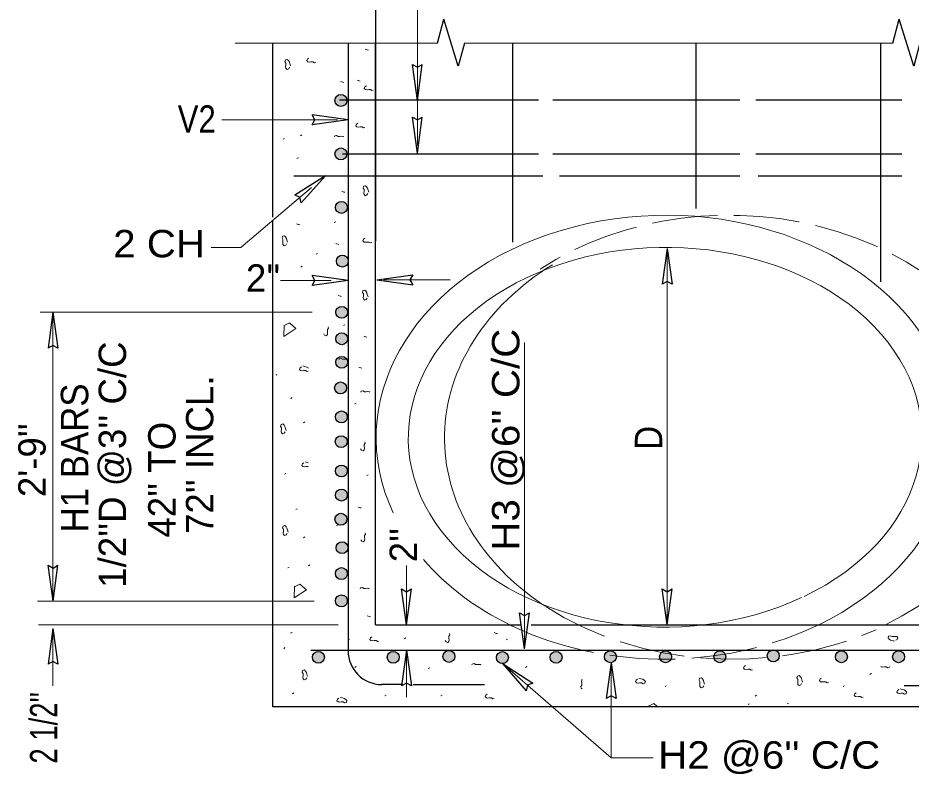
# Model space of a CAD drawing. Extents: x 83 to 453, y 268 to 558.
# Drawn here: x 132.99 to 175.38, y 310.26 to 346.15 of the extents above; entities that cross this region are included whole.
import ezdxf

# ---------------------------------------------------------------- set-up
doc = ezdxf.new("R2010")
doc.units = 0
doc.header["$LTSCALE"] = 0.52
doc.linetypes.add('LONG_DASHED', pattern=[7.5, 6, -1.5])
doc.layers.add('1', color=7, linetype='Continuous', lineweight=25)

msp = doc.modelspace()

# ---------------------------------------------------------------- hatches: boundary and pattern name
at = {"layer": '1'}
for points in [[(148.0388, 342.2293, 1), (148.6047, 342.2293, 1)], [(148.0388, 339.692, 1), (148.6047, 339.692, 1)], [(148.0661, 337.1547, 1), (148.6319, 337.1547, 1)], [(148.107, 334.6037, 1), (148.6728, 334.6037, 1)], [(148.0797, 332.1755, 1), (148.6456, 332.1755, 1)], [(148.0797, 330.9205, 1), (148.6456, 330.9205, 1)], [(148.0797, 329.8018, 1), (148.6456, 329.8018, 1)], [(148.0252, 328.5877, 1), (148.5911, 328.5877, 1)], [(148.0661, 327.2099, 1), (148.6319, 327.2099, 1)], [(148.0525, 326.0367, 1), (148.6183, 326.0367, 1)], [(148.0661, 324.6453, 1), (148.6319, 324.6453, 1)], [(148.0661, 323.4995, 1), (148.6319, 323.4995, 1)], [(148.0388, 322.3536, 1), (148.6047, 322.3536, 1)], [(148.0934, 321.0031, 1), (148.6593, 321.0031, 1)], [(148.0661, 319.7753, 1), (148.6319, 319.7753, 1)], [(148.0661, 318.4794, 1), (148.6319, 318.4794, 1)], [(147.5368, 315.8013, 1), (146.9709, 315.8013, 1)], [(150.5215, 315.8013, 1), (151.0873, 315.8013, 1)], [(153.1663, 315.8422, 1), (153.7322, 315.8422, 1)], [(155.7022, 315.7877, 1), (156.268, 315.7877, 1)], [(158.2516, 315.8013, 1), (158.8174, 315.8013, 1)], [(160.8282, 315.8286, 1), (161.3941, 315.8286, 1)], [(163.4459, 315.8286, 1), (164.0118, 315.8286, 1)], [(166.0226, 315.8286, 1), (166.5884, 315.8286, 1)], [(168.5583, 315.8695, 1), (169.1242, 315.8695, 1)], [(171.7908, 315.8286, 1), (172.3567, 315.8286, 1)], [(175.0726, 315.8286, 1), (174.5067, 315.8286, 1)]]:
    msp.add_hatch(color=256, dxfattribs=at).paths.add_polyline_path(points)

# ---------------------------------------------------------------- linework, layer by layer
for p, q in [((149.9594, 353.6092), (149.9594, 335.5478)), ((152.9015, 344.9548), (153.204, 346.0885)), ((174.5135, 344.9548), (174.816, 346.0885)), ((145.0896, 336.6959), (145.0896, 344.9548)), ((148.6613, 344.9213), (148.6613, 316.1103)), ((149.9594, 317.3438), (149.9594, 344.9548)), ((156.4627, 344.9548), (156.4627, 335.4982)), ((165.1739, 344.9548), (165.1739, 337.1062)), ((173.9342, 344.9548), (173.9342, 333.6187)), ((151.9518, 342.2314), (151.7178, 343.9344)), ((151.9518, 342.2314), (152.1858, 343.9344)), ((148.2585, 342.2527), (157.7017, 342.2527)), ((158.387, 342.2527), (167.2541, 342.2527)), ((168.008, 342.2527), (174.9476, 342.2527)), ((148.661, 341.3088), (146.958, 341.5428)), ((148.661, 341.3088), (146.958, 341.0748)), ((151.9518, 339.7314), (151.7178, 341.4344)), ((151.9518, 339.7314), (152.1858, 341.4344)), ((148.3924, 339.7003), (157.7017, 339.7003)), ((158.387, 339.7003), (167.2541, 339.7003)), ((168.008, 339.7003), (174.9476, 339.7003)), ((146.0896, 338.6593), (157.9073, 338.6593)), ((147.5867, 338.6488), (146.1289, 337.7379)), ((147.5867, 338.6488), (146.4286, 337.3786)), ((158.6954, 338.6593), (167.2486, 338.6593)), ((168.1206, 338.6593), (174.9476, 338.6593)), ((145.0896, 313.4438), (145.0896, 336.5049)), ((163.8067, 335.2071), (163.5727, 333.5041)), ((163.8067, 335.2071), (164.0408, 333.5041)), ((148.661, 333.6842), (146.958, 333.9182)), ((148.661, 333.6842), (146.958, 333.4502)), ((150.0289, 333.716), (151.7319, 333.95)), ((150.0289, 333.716), (151.7319, 333.482)), ((134.6573, 332.1757), (134.4232, 330.4727)), ((134.6573, 332.1757), (134.8912, 330.4727)), ((134.6589, 318.4656), (134.4249, 320.1686)), ((134.6589, 318.4656), (134.8929, 320.1686)), ((151.4373, 317.3442), (151.2033, 319.0472)), ((151.4373, 317.3442), (151.6713, 319.0472)), ((163.8084, 317.3442), (163.5744, 319.0472)), ((163.8084, 317.3442), (164.0424, 319.0472)), ((157.0374, 316.2112), (156.8034, 317.9142)), ((157.0374, 316.2112), (157.2714, 317.9142)), ((134.6573, 317.1761), (134.4232, 315.4731)), ((134.6573, 317.1761), (134.8912, 315.4731)), ((149.9594, 317.3438), (156.8447, 317.3438)), ((157.3462, 317.3438), (157.635, 317.3438)), ((157.635, 317.3438), (180.3761, 317.3438)), ((146.8896, 316.1438), (183.9124, 316.1438)), ((151.4357, 316.1435), (151.2017, 314.4405)), ((151.4357, 316.1435), (151.6697, 314.4405)), ((155.9893, 315.5084), (157.4281, 314.5677)), ((155.9893, 315.5084), (157.121, 314.2144)), ((161.1437, 315.5439), (160.9098, 313.8409)), ((161.1437, 315.5439), (161.3777, 313.8409)), ((151.1754, 314.5103), (150.2506, 314.5103)), ((151.7446, 314.5103), (155.1385, 314.5103)), ((175.0607, 314.4685), (180.0904, 314.4685))]:
    msp.add_line(p, q, dxfattribs=at)
at = {"layer": '1', "lineweight": 13}
for p, q in [((152.9015, 344.9548), (143.2963, 344.9548)), ((154.1873, 344.9548), (166.101, 344.9548)), ((174.5135, 344.9548), (164.9083, 344.9548)), ((142.6738, 341.308), (148.1665, 341.308)), ((163.8076, 335.2074), (163.8076, 317.3438)), ((147.8578, 333.6833), (145.4484, 333.6833)), ((153.5062, 333.7168), (150.3636, 333.7168)), ((146.9624, 332.176), (134.0437, 332.176)), ((134.6581, 318.4652), (134.6581, 332.176)), ((157.0366, 330.7474), (157.0366, 316.2108)), ((151.4365, 320.1548), (151.4365, 317.4944)), ((147.0484, 318.4652), (133.9296, 318.4652)), ((148.1896, 317.3438), (133.9676, 317.3438)), ((134.6581, 314.4432), (134.6581, 317.1764)), ((151.4365, 316.1438), (151.4365, 313.9175)), ((161.1446, 311.0275), (161.1446, 315.5442)), ((162.9141, 313.5043), (162.9136, 313.4812))]:
    msp.add_line(p, q, dxfattribs=at)
for points in [[(151.9533, 340.0885), (151.9533, 358.6589), (153.0402, 358.6589)], [(149.4742, 344.6624), (149.5736, 344.6293), (149.6243, 344.6167)], [(147.1245, 344.0367), (147.0629, 344.0213), (146.9965, 344.0654), (146.9084, 344.0653), (146.8311, 344.0545), (146.7539, 344.0654), (146.699, 344.1206), (146.732, 344.1979), (146.7979, 344.2418)], [(145.9308, 343.8697), (145.8979, 343.969), (145.8758, 344.0571), (145.8318, 344.1235), (145.7767, 344.1784), (145.6882, 344.1565), (145.6663, 344.0682), (145.7103, 344.002), (145.7104, 343.914), (145.6993, 343.8364), (145.7103, 343.7595), (145.7657, 343.7041), (145.8429, 343.7372), (145.8868, 343.8036)], [(148.3063, 343.1262), (148.4057, 343.0931), (148.4564, 343.0804)], [(149.0923, 343.197), (149.1917, 343.1639), (149.2425, 343.1513)], [(149.8559, 342.7181), (149.7943, 342.7027), (149.7279, 342.7467), (149.6398, 342.7467), (149.5625, 342.7358), (149.4853, 342.7467), (149.4304, 342.8019), (149.4634, 342.8793), (149.5293, 342.9232)], [(149.4542, 340.9425), (149.3926, 340.9271), (149.3262, 340.9712), (149.2381, 340.9711), (149.1608, 340.9602), (149.0836, 340.9712), (149.0287, 341.0263), (149.0617, 341.1037), (149.1276, 341.1476)], [(145.5832, 340.3924), (145.6483, 340.431), (145.6513, 340.4309)], [(146.3967, 340.5553), (146.4617, 340.5938), (146.4647, 340.5938)], [(148.0201, 340.5093), (148.0297, 340.5473), (148.1177, 340.5694), (148.1842, 340.5253), (148.2722, 340.5254), (148.3495, 340.5362), (148.4267, 340.5253), (148.4426, 340.5093)], [(146.234, 339.47), (146.2991, 339.5086), (146.302, 339.5085)], [(146.9194, 338.103), (143.5717, 335.2541), (142.1693, 335.2541)], [(148.3605, 337.9169), (148.4599, 337.8838), (148.5107, 337.8712)], [(149.6414, 337.8756), (149.6085, 337.9749), (149.5864, 338.063), (149.5424, 338.1294), (149.4872, 338.1843), (149.3988, 338.1624), (149.3769, 338.0741), (149.4209, 338.0079), (149.421, 337.9199), (149.4099, 337.8423), (149.4209, 337.7654), (149.4762, 337.71), (149.5535, 337.7432), (149.5974, 337.8095)], [(146.2074, 336.3815), (146.3068, 336.3484), (146.3576, 336.3357)], [(148.0075, 336.4312), (148.0726, 336.4698), (148.0755, 336.4697)], [(145.7914, 335.497), (145.7585, 335.5963), (145.7364, 335.6844), (145.6924, 335.7508), (145.6372, 335.8057), (145.5488, 335.7838), (145.5269, 335.6955), (145.5709, 335.6293), (145.571, 335.5413), (145.5599, 335.4638), (145.5709, 335.3868), (145.6262, 335.3314), (145.7035, 335.3646), (145.7474, 335.4309)], [(148.0764, 335.4409), (148.1758, 335.4078), (148.2266, 335.3952)], [(149.789, 335.4818), (149.7274, 335.4664), (149.661, 335.5105), (149.5729, 335.5104), (149.4956, 335.4996), (149.4184, 335.5105), (149.3635, 335.5657), (149.3965, 335.643), (149.4624, 335.6869)], [(147.1486, 334.9303), (147.2137, 334.9689), (147.2166, 334.9688)], [(146.422, 334.3244), (146.4871, 334.363), (146.49, 334.3629)], [(149.6079, 332.9174), (149.575, 333.0168), (149.5529, 333.1048), (149.5089, 333.1712), (149.4537, 333.2262), (149.3653, 333.2043), (149.3434, 333.1159), (149.3874, 333.0498), (149.3875, 332.9617), (149.3764, 332.8842), (149.3874, 332.8073), (149.4427, 332.7518), (149.52, 332.785), (149.5639, 332.8513)], [(148.1978, 332.979), (148.2972, 332.9459), (148.348, 332.9332)], [(145.6224, 331.5718), (145.6116, 331.0312), (146.1851, 331.4062), (145.8761, 331.6709), (145.6556, 331.5607)], [(148.4412, 331.5477), (148.5063, 331.5863), (148.5093, 331.5862)], [(147.7104, 331.4859), (147.7258, 331.4243), (147.6817, 331.3579), (147.6818, 331.2698), (147.6927, 331.1925), (147.6817, 331.1153), (147.6266, 331.0604), (147.5493, 331.0934), (147.5053, 331.1593)], [(149.4044, 331.0415), (149.5038, 331.0084), (149.5546, 330.9957)], [(148.237, 329.9281), (148.2466, 329.9661), (148.3346, 329.9882), (148.4011, 329.9441), (148.4891, 329.9442), (148.5664, 329.955), (148.6436, 329.9441), (148.6595, 329.9281)], [(146.7759, 329.3846), (146.7143, 329.3692), (146.6479, 329.4133), (146.5598, 329.4132), (146.4825, 329.4023), (146.4053, 329.4133), (146.3504, 329.4684), (146.3834, 329.5457), (146.4493, 329.5897)], [(146.5155, 329.6337), (146.6149, 329.6007), (146.703, 329.5788), (146.7694, 329.5347), (146.7759, 329.5283)], [(149.1701, 329.5675), (149.2695, 329.5344), (149.3202, 329.5217)], [(145.2552, 329.1872), (145.2744, 329.2197), (145.2744, 329.2212)], [(145.9527, 328.0694), (145.9911, 328.1347), (145.9913, 328.1377)], [(149.2748, 328.387), (149.2844, 328.425), (149.3724, 328.4471), (149.4389, 328.403), (149.5269, 328.4031), (149.6043, 328.4139), (149.6814, 328.403), (149.6973, 328.387)], [(148.9783, 327.8243), (149.0434, 327.8628), (149.0463, 327.8628)], [(145.7217, 326.5662), (145.6887, 326.6655), (145.6667, 326.7536), (145.6227, 326.82), (145.5675, 326.8749), (145.4791, 326.853), (145.4572, 326.7647), (145.5012, 326.6985), (145.5012, 326.6105), (145.4902, 326.5329), (145.5012, 326.456), (145.5565, 326.4006), (145.6337, 326.4337), (145.6777, 326.5001)], [(146.5431, 326.9318), (146.6082, 326.9704), (146.6111, 326.9703)], [(149.4607, 326.0242), (149.4762, 325.9626), (149.4321, 325.8962), (149.4322, 325.8081), (149.443, 325.7308), (149.4321, 325.6536), (149.3769, 325.5987), (149.2996, 325.6317), (149.2557, 325.6976)], [(146.7759, 324.8462), (146.7582, 324.8579), (146.6701, 324.8578), (146.5927, 324.847), (146.5156, 324.8579), (146.4607, 324.9131), (146.4937, 324.9904), (146.5596, 325.0343)], [(146.6257, 325.0784), (146.7252, 325.0453), (146.7759, 325.0327)], [(145.6375, 324.4935), (145.7026, 324.5321), (145.7055, 324.532)], [(149.5555, 324.4303), (149.6206, 324.4688), (149.6235, 324.4688)], [(146.1797, 322.8113), (146.2448, 322.8499), (146.2477, 322.8498)], [(149.1366, 322.9343), (149.236, 322.9013), (149.2867, 322.8886)], [(145.818, 321.7452), (145.7846, 321.8445), (145.7627, 321.9327), (145.7186, 321.9989), (145.6635, 322.0541), (145.5754, 322.032), (145.553, 321.9437), (145.5971, 321.8774), (145.5971, 321.7895), (145.5862, 321.7121), (145.5973, 321.635), (145.6525, 321.5799), (145.7296, 321.6129), (145.7739, 321.6789)], [(148.1159, 322.0517), (148.181, 322.0902), (148.1839, 322.0902)], [(146.5431, 321.4783), (146.6082, 321.5168), (146.6111, 321.5168)], [(149.4767, 321.7101), (149.4922, 321.6485), (149.4481, 321.5821), (149.4482, 321.494), (149.459, 321.4167), (149.4481, 321.3395), (149.3929, 321.2846), (149.3156, 321.3176), (149.2717, 321.3835)], [(145.8002, 320.0439), (145.8653, 320.0825), (145.8682, 320.0824)], [(146.7853, 320.1452), (146.8504, 320.1837), (146.8533, 320.1837)], [(146.1216, 319.1702), (146.1107, 318.6297), (146.6842, 319.0047), (146.3752, 319.2693), (146.1547, 319.1592)], [(149.2413, 319.0548), (149.2509, 319.0927), (149.3389, 319.1148), (149.4054, 319.0707), (149.4934, 319.0708), (149.5708, 319.0817), (149.6479, 319.0707), (149.6638, 319.0548)], [(149.5718, 317.7753), (149.6712, 317.7423), (149.722, 317.7296)], [(145.9337, 316.945), (145.9988, 316.9837), (146.0017, 316.9836)], [(150.1179, 316.5643), (150.0563, 316.5488), (149.9899, 316.5929), (149.9018, 316.5928), (149.8245, 316.582), (149.7473, 316.5929), (149.6924, 316.6481), (149.7254, 316.7254), (149.7913, 316.7693)], [(151.3312, 316.6797), (151.3963, 316.7183), (151.3992, 316.7182)], [(153.4772, 316.926), (153.4926, 316.8644), (153.4485, 316.798), (153.4486, 316.7099), (153.4594, 316.6326), (153.4485, 316.5554), (153.3933, 316.5005), (153.316, 316.5335), (153.2721, 316.5994)], [(155.5978, 316.9712), (155.6972, 316.9382), (155.748, 316.9255)], [(174.5956, 316.5636), (174.4963, 316.5967), (174.4081, 316.6186), (174.3417, 316.6626), (174.2866, 316.7179), (174.3088, 316.8061), (174.3967, 316.8282), (174.4632, 316.7841), (174.5512, 316.7842), (174.6286, 316.795), (174.7057, 316.7841), (174.7607, 316.7289), (174.7277, 316.6516), (174.6618, 316.6077)], [(145.6573, 316.2679), (145.6189, 316.2028), (145.6188, 316.1999)], [(148.6582, 316.6254), (148.7233, 316.664), (148.7262, 316.6639)], [(156.1573, 316.6254), (156.2224, 316.664), (156.2253, 316.6639)], [(154.5432, 315.4399), (154.5528, 315.4779), (154.6407, 315.5), (154.7072, 315.4559), (154.7952, 315.456), (154.8726, 315.4668), (154.9497, 315.4559), (154.9657, 315.4399)], [(155.9897, 315.5093), (161.1446, 311.0275), (163.1446, 311.0275)], [(167.8498, 315.2077), (167.7882, 315.1923), (167.7217, 315.2363), (167.6337, 315.2362), (167.5563, 315.2254), (167.4792, 315.2363), (167.4243, 315.2915), (167.4572, 315.3688), (167.5232, 315.4128)], [(146.7447, 314.8932), (146.7117, 314.9924), (146.6895, 315.0807), (146.6456, 315.1467), (146.5902, 315.2022), (146.5022, 315.1799), (146.4801, 315.0916), (146.5241, 315.0252), (146.5241, 314.9373), (146.5131, 314.8599), (146.5241, 314.783), (146.5793, 314.7277), (146.6565, 314.7608), (146.7007, 314.8269)], [(148.9835, 315.3231), (149.0486, 315.3617), (149.0515, 315.3616)], [(152.47, 315.2688), (152.5351, 315.3074), (152.538, 315.3073)], [(157.0792, 315.3231), (157.1442, 315.3617), (157.1472, 315.3616)], [(173.4273, 314.9903), (173.4923, 315.029), (173.4953, 315.0289)], [(174.3708, 315.3651), (174.3612, 315.3271), (174.2732, 315.305), (174.2067, 315.3491), (174.1188, 315.349), (174.0414, 315.3382), (173.9642, 315.3491), (173.9483, 315.3651)], [(159.7655, 314.3189), (159.7275, 314.3285), (159.7054, 314.4165), (159.7495, 314.483), (159.7494, 314.571), (159.7386, 314.6483), (159.7495, 314.7255), (159.7655, 314.7414)], [(162.4615, 314.8121), (162.5608, 314.7789), (162.649, 314.757), (162.7153, 314.7131), (162.7705, 314.6577), (162.7483, 314.5695), (162.6603, 314.5475), (162.5938, 314.5916), (162.5058, 314.5914), (162.4285, 314.5806), (162.3512, 314.5916), (162.2963, 314.6467), (162.3293, 314.724), (162.3953, 314.768)], [(165.5841, 314.5202), (165.5507, 314.6195), (165.5288, 314.7077), (165.4847, 314.7739), (165.4296, 314.8291), (165.3416, 314.807), (165.3192, 314.7187), (165.3632, 314.6524), (165.3632, 314.5645), (165.3523, 314.4871), (165.3634, 314.41), (165.4187, 314.355), (165.4957, 314.388), (165.5401, 314.454)], [(170.2319, 314.625), (170.1989, 314.7242), (170.1769, 314.8125), (170.1328, 314.8787), (170.0777, 314.9337), (169.9895, 314.9117), (169.9673, 314.8235), (170.0114, 314.7573), (170.0114, 314.6692), (170.0005, 314.5917), (170.0114, 314.5147), (170.0667, 314.4595), (170.1439, 314.4926), (170.1878, 314.5587)], [(171.4596, 314.6119), (171.398, 314.5965), (171.3316, 314.6406), (171.2435, 314.6405), (171.1662, 314.6297), (171.089, 314.6406), (171.0341, 314.6957), (171.0671, 314.7731), (171.133, 314.817)], [(163.7233, 314.3941), (163.7618, 314.4592), (163.7618, 314.4623)], [(172.1692, 314.3941), (172.2076, 314.4594), (172.2078, 314.4623)], [(174.8631, 314.3129), (174.9624, 314.2798), (175.0506, 314.2579), (175.1169, 314.2139), (175.1721, 314.1586), (175.1499, 314.0704), (175.0619, 314.0483), (174.9954, 314.0924), (174.9074, 314.0923), (174.8301, 314.0815), (174.7529, 314.0924), (174.698, 314.1476), (174.731, 314.2249), (174.7968, 314.2688)], [(146.0171, 314.075), (146.0822, 314.1136), (146.0851, 314.1135)], [(148.2943, 313.9037), (148.3937, 313.8706), (148.4818, 313.8487), (148.5482, 313.8047), (148.6033, 313.7493), (148.5812, 313.6612), (148.4931, 313.6391), (148.4267, 313.6832), (148.3386, 313.6831), (148.2613, 313.6722), (148.1841, 313.6832), (148.1292, 313.7383), (148.1622, 313.8157), (148.2281, 313.8596)], [(150.4094, 313.9665), (150.4745, 314.0051), (150.4774, 314.005)], [(153.0664, 313.9665), (153.1315, 314.0051), (153.1344, 314.005)], [(155.5948, 313.8511), (155.5332, 313.8357), (155.4667, 313.8798), (155.3787, 313.8797), (155.3013, 313.8688), (155.2242, 313.8798), (155.1693, 313.9349), (155.2022, 314.0122), (155.2682, 314.0562)], [(167.9792, 313.9645), (168.0443, 314.0031), (168.0472, 314.003)], [(173.1097, 313.9053), (173.0481, 313.8899), (172.9817, 313.934), (172.8936, 313.9339), (172.8162, 313.9231), (172.7391, 313.934), (172.6842, 313.9892), (172.7172, 314.0665), (172.7831, 314.1104)], [(163.3105, 313.4812), (163.1677, 313.6036), (162.9472, 313.4933)], [(167.663, 313.5488), (167.7016, 313.6138), (167.7013, 313.6168)], [(169.4968, 313.5867), (169.5619, 313.6252), (169.5648, 313.6252)]]:
    msp.add_lwpolyline(points, dxfattribs=at)
at = {"layer": '1'}
for points in [[(154.1873, 344.9548), (153.8941, 343.8562), (153.204, 346.0885)], [(175.7993, 344.9548), (175.5061, 343.8562), (174.816, 346.0885)], [(185.1434, 344.9673), (185.1434, 313.4438), (145.0896, 313.4438)], [(151.7178, 343.9344), (151.9543, 343.8027), (152.1858, 343.9344)], [(146.958, 341.0748), (147.0897, 341.3112), (146.958, 341.5428)], [(151.7178, 341.4344), (151.9543, 341.3027), (152.1858, 341.4344)], [(146.4286, 337.3786), (146.3783, 337.6444), (146.1289, 337.7379)], [(146.958, 333.4502), (147.0897, 333.6866), (146.958, 333.9182)], [(151.7319, 333.95), (151.6002, 333.7136), (151.7319, 333.482)], [(164.0408, 333.5041), (163.8043, 333.6358), (163.5727, 333.5041)], [(134.8912, 330.4727), (134.6548, 330.6044), (134.4232, 330.4727)], [(134.4249, 320.1686), (134.6613, 320.0368), (134.8929, 320.1686)], [(151.2033, 319.0472), (151.4398, 318.9154), (151.6713, 319.0472)], [(163.5744, 319.0472), (163.8108, 318.9154), (164.0424, 319.0472)], [(156.8034, 317.9142), (157.0398, 317.7824), (157.2714, 317.9142)], [(134.8912, 315.4731), (134.6548, 315.6048), (134.4232, 315.4731)], [(151.6697, 314.4405), (151.4332, 314.5722), (151.2017, 314.4405)], [(157.4281, 314.5677), (157.1736, 314.4757), (157.121, 314.2144)], [(161.3777, 313.8409), (161.1413, 313.9727), (160.9098, 313.8409)]]:
    msp.add_lwpolyline(points, dxfattribs=at)
for centre in [(148.3218, 342.2293), (148.3218, 339.692), (148.349, 337.1547), (148.3899, 334.6037), (148.3627, 332.1755), (148.3627, 330.9205), (148.3627, 329.8018), (148.3082, 328.5877), (148.349, 327.2099), (148.3354, 326.0367), (148.349, 324.6453), (148.349, 323.4995), (148.3218, 322.3536), (148.3763, 321.0031), (148.349, 319.7753), (148.349, 318.4794), (147.2538, 315.8013), (150.8044, 315.8013), (153.4493, 315.8422), (155.9851, 315.7877), (158.5345, 315.8013), (161.1112, 315.8286), (163.7288, 315.8286), (166.3055, 315.8286), (168.8413, 315.8695), (172.0737, 315.8286), (174.7897, 315.8286)]:
    msp.add_circle(centre, 0.2829, dxfattribs=at)
msp.add_arc((150.2613, 316.1103), 1.6, 180, 270, dxfattribs=at)
at = {"layer": '1', "lineweight": 13}
for centre, major_axis, ratio, start_param, end_param in [((163.7053, 326.2461), (13.7093, 0.0852), 0.768466, 5.2685635, 9.7645619), ((163.7053, 326.2461), (12.1842, 0.0758), 0.739485, 5.2801174, 11.5517488), ((166.9472, 326.2461), (13.7093, 0.0852), 0.768466, 2.2431771, 3.9983056), ((163.7053, 326.2461), (13.7093, 0.0852), 0.768466, 3.7174467, 4.1400342)]:
    msp.add_ellipse(centre, major_axis=major_axis, ratio=ratio, start_param=start_param, end_param=end_param, dxfattribs=at)
at = {"layer": '1', "linetype": 'LONG_DASHED', "lineweight": 13}
for centre, major_axis, start_param, end_param in [((166.7811, 326.2461), (-13.7093, 0.0852), 2.1440413, 5.4332053), ((166.9472, 326.2461), (13.7093, 0.0852), 4.0016444, 5.2252614), ((163.7053, 326.2461), (13.7093, 0.0852), 4.1400342, 4.2222377), ((163.7053, 326.2461), (13.7093, 0.0852), 4.2232622, 5.2685635)]:
    msp.add_ellipse(centre, major_axis=major_axis, ratio=0.768466, start_param=start_param, end_param=end_param, dxfattribs=at)

# ---------------------------------------------------------------- texts
at = {"layer": '1'}
for s, width, p in [('V2', 0.85, (140.5761, 340.6984)), ('2 CH', 1.1, (137.5139, 334.7843)), ("H2 @6'' C/C", 1.1, (163.3794, 310.5178))]:
    msp.add_text(s, height=1.3, dxfattribs=dict(at, width=width)).set_placement(p)
msp.add_text("2''", height=1.3, dxfattribs=at).set_placement((143.8148, 333.1528))
for s, width, p in [("H3 @6'' C/C", 1.1, (156.7943, 320.8624)), ('H1 BARS', 0.95, (136.3303, 321.7311)), ('D', 0.9, (163.57, 325.6539)), ("2 1/2''", 0.75, (134.8647, 310.7575))]:
    msp.add_text(s, height=1.3, rotation=90, dxfattribs=dict(at, width=width)).set_placement(p)
for s, p in [("1/2''D @3'' C/C", (138.1256, 319.1008)), ("72'' INCL.", (142.2688, 321.653)), (" 42'' TO ", (140.4744, 320.9986)), ("2'-9''", (134.3102, 323.4036)), ("2''", (151.9332, 320.3103))]:
    msp.add_text(s, height=1.3, rotation=90, dxfattribs=at).set_placement(p)

doc.saveas('drawing.dxf')
